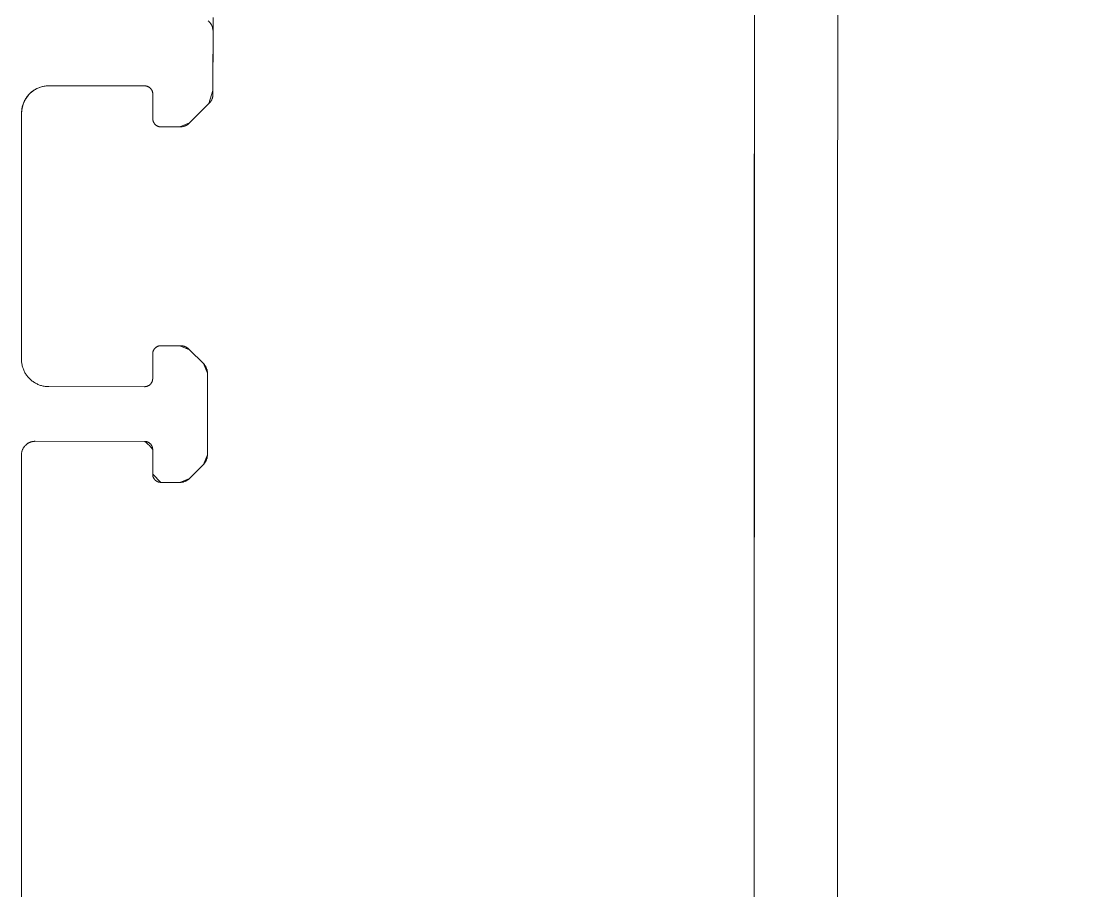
# Model space of a CAD drawing. Header units: metres. Extents: x 19 to 230, y -653 to -519.
# Drawn here: x 27.14809 to 27.18652, y -529.95641 to -529.92459 of the extents above; entities that cross this region are included whole.
import ezdxf

# ---------------------------------------------------------------- set-up
doc = ezdxf.new("R2010")
doc.units = ezdxf.units.M
doc.header["$LTSCALE"] = 0.0125
for name, color, linetype, lineweight in [('05Fenster', 171, 'Continuous', 15), ('Fenster', 65, 'Continuous', 5), ('Fenster2', 161, 'Continuous', 5), ('UProfil', 153, 'Continuous', 20)]:
    doc.layers.add(name, color=color, linetype=linetype, lineweight=lineweight)

# ---------------------------------------------------------------- blocks, each defined once
blk = doc.blocks.new('ElementFe seite')
at = {"layer": 'Fenster'}
blk.add_lwpolyline([(0, 187.7), (0, 111.7)], dxfattribs=at)
at = {"layer": 'Fenster2', "flags": 128}
for points in [[(26.8, 127.7), (26.8, 171.7)], [(26.8, 127.7), (26.8, 161.539)], [(20.146, 128.046), (20.654, 128.554)], [(20.146, 128.046), (20.654, 128.554)], [(20.654, 128.554), (21.007, 128.7)], [(20.654, 128.554), (20.666, 128.565), (20.679, 128.577), (20.692, 128.588), (20.705, 128.598), (20.719, 128.608), (20.733, 128.618), (20.747, 128.627), (20.762, 128.636), (20.777, 128.644), (20.792, 128.652), (20.808, 128.659), (20.824, 128.665), (20.84, 128.671), (20.856, 128.677), (20.872, 128.681), (20.889, 128.686), (20.905, 128.69), (20.922, 128.693), (20.939, 128.695), (20.956, 128.697), (20.973, 128.699), (20.99, 128.7), (21.007, 128.7)], [(21.007, 128.7), (21.7, 128.7)], [(21.007, 128.7), (21.7, 128.7)], [(21.7, 128.7), (22, 128.4)], [(21.7, 128.7), (21.71, 128.7), (21.72, 128.699), (21.731, 128.698), (21.741, 128.697), (21.751, 128.696), (21.761, 128.694), (21.771, 128.691), (21.781, 128.689), (21.791, 128.686), (21.8, 128.683), (21.81, 128.679), (21.82, 128.675), (21.829, 128.671), (21.838, 128.666), (21.847, 128.661), (21.856, 128.656), (21.865, 128.651), (21.873, 128.645), (21.881, 128.639), (21.889, 128.633), (21.897, 128.626), (21.905, 128.619), (21.912, 128.612), (21.919, 128.605), (21.926, 128.597), (21.933, 128.589), (21.939, 128.581), (21.945, 128.573), (21.951, 128.565), (21.956, 128.556), (21.961, 128.547), (21.966, 128.538), (21.971, 128.529), (21.975, 128.52), (21.979, 128.51), (21.983, 128.5), (21.986, 128.491), (21.989, 128.481), (21.991, 128.471), (21.994, 128.461), (21.996, 128.451), (21.997, 128.441), (21.998, 128.431), (21.999, 128.42), (22, 128.41), (22, 128.4)], [(22, 128.4), (22, 127.5)], [(22, 128.4), (22, 127.5)], [(20, 127.693), (20.146, 128.046)], [(20, 127.693), (20, 127.71), (20.001, 127.727), (20.003, 127.744), (20.005, 127.761), (20.007, 127.778), (20.01, 127.795), (20.014, 127.811), (20.019, 127.828), (20.023, 127.844), (20.029, 127.86), (20.035, 127.876), (20.041, 127.892), (20.048, 127.908), (20.056, 127.923), (20.064, 127.938), (20.073, 127.953), (20.082, 127.967), (20.092, 127.981), (20.102, 127.995), (20.112, 128.008), (20.123, 128.021), (20.135, 128.034), (20.146, 128.046)], [(20, 124.707), (20, 127.693)], [(20, 124.707), (20, 127.693)], [(26.3, 127.2), (26.317, 127.2), (26.334, 127.201), (26.351, 127.203), (26.368, 127.205), (26.385, 127.207), (26.402, 127.21), (26.418, 127.214), (26.435, 127.219), (26.451, 127.223), (26.467, 127.229), (26.483, 127.235), (26.499, 127.241), (26.515, 127.248), (26.53, 127.256), (26.545, 127.264), (26.56, 127.273), (26.574, 127.282), (26.588, 127.292), (26.602, 127.302), (26.616, 127.312), (26.629, 127.323), (26.641, 127.335), (26.654, 127.346), (26.665, 127.359), (26.677, 127.371), (26.688, 127.384), (26.698, 127.398), (26.708, 127.412), (26.718, 127.426), (26.727, 127.44), (26.736, 127.455), (26.744, 127.47), (26.752, 127.485), (26.759, 127.501), (26.765, 127.517), (26.771, 127.533), (26.777, 127.549), (26.781, 127.565), (26.786, 127.582), (26.79, 127.598), (26.793, 127.615), (26.795, 127.632), (26.797, 127.649), (26.799, 127.666), (26.8, 127.683), (26.8, 127.7)], [(26.3, 127.2), (26.317, 127.2), (26.334, 127.201), (26.351, 127.203), (26.368, 127.205), (26.385, 127.207), (26.402, 127.21), (26.418, 127.214), (26.435, 127.219), (26.451, 127.223), (26.467, 127.229), (26.483, 127.235), (26.499, 127.241), (26.515, 127.248), (26.53, 127.256), (26.545, 127.264), (26.56, 127.273), (26.574, 127.282), (26.588, 127.292), (26.602, 127.302), (26.616, 127.312), (26.629, 127.323), (26.641, 127.335), (26.654, 127.346), (26.665, 127.359), (26.677, 127.371), (26.688, 127.384), (26.698, 127.398), (26.708, 127.412), (26.718, 127.426), (26.727, 127.44), (26.736, 127.455), (26.744, 127.47), (26.752, 127.485), (26.759, 127.501), (26.765, 127.517), (26.771, 127.533), (26.777, 127.549), (26.781, 127.565), (26.786, 127.582), (26.79, 127.598), (26.793, 127.615), (26.795, 127.632), (26.797, 127.649), (26.799, 127.666), (26.8, 127.683), (26.8, 127.7)], [(22, 127.5), (22.02, 127.471), (22.041, 127.442), (22.064, 127.414), (22.087, 127.387), (22.11, 127.361), (22.135, 127.335), (22.161, 127.31), (22.187, 127.287), (22.214, 127.264), (22.242, 127.241), (22.271, 127.22), (22.3, 127.2)], [(22, 127.5), (22, 127.49), (22.001, 127.48), (22.002, 127.469), (22.003, 127.459), (22.004, 127.449), (22.006, 127.439), (22.009, 127.429), (22.011, 127.419), (22.014, 127.409), (22.017, 127.4), (22.021, 127.39), (22.025, 127.38), (22.029, 127.371), (22.034, 127.362), (22.039, 127.353), (22.044, 127.344), (22.049, 127.335), (22.055, 127.327), (22.061, 127.319), (22.067, 127.311), (22.074, 127.303), (22.081, 127.295), (22.088, 127.288), (22.095, 127.281), (22.103, 127.274), (22.111, 127.267), (22.119, 127.261), (22.127, 127.255), (22.135, 127.249), (22.144, 127.244), (22.153, 127.239), (22.162, 127.234), (22.171, 127.229), (22.18, 127.225), (22.19, 127.221), (22.2, 127.217), (22.209, 127.214), (22.219, 127.211), (22.229, 127.209), (22.239, 127.206), (22.249, 127.204), (22.259, 127.203), (22.269, 127.202), (22.28, 127.201), (22.29, 127.2), (22.3, 127.2)], [(22.3, 127.2), (26.3, 127.2)], [(22.3, 127.2), (26.3, 127.2)], [(22.3, 125.2), (22.29, 125.2), (22.28, 125.199), (22.269, 125.198), (22.259, 125.197), (22.249, 125.196), (22.239, 125.194), (22.229, 125.191), (22.219, 125.189), (22.209, 125.186), (22.2, 125.183), (22.19, 125.179), (22.18, 125.175), (22.171, 125.171), (22.162, 125.166), (22.153, 125.161), (22.144, 125.156), (22.135, 125.151), (22.127, 125.145), (22.119, 125.139), (22.111, 125.133), (22.103, 125.126), (22.095, 125.119), (22.088, 125.112), (22.081, 125.105), (22.074, 125.097), (22.067, 125.089), (22.061, 125.081), (22.055, 125.073), (22.049, 125.065), (22.044, 125.056), (22.039, 125.047), (22.034, 125.038), (22.029, 125.029), (22.025, 125.02), (22.021, 125.01), (22.017, 125), (22.014, 124.991), (22.011, 124.981), (22.009, 124.971), (22.006, 124.961), (22.004, 124.951), (22.003, 124.941), (22.002, 124.931), (22.001, 124.92), (22, 124.91), (22, 124.9)], [(22.3, 125.2), (22.29, 125.2), (22.28, 125.199), (22.269, 125.198), (22.259, 125.197), (22.249, 125.196), (22.239, 125.194), (22.229, 125.191), (22.219, 125.189), (22.209, 125.186), (22.2, 125.183), (22.19, 125.179), (22.18, 125.175), (22.171, 125.171), (22.162, 125.166), (22.153, 125.161), (22.144, 125.156), (22.135, 125.151), (22.127, 125.145), (22.119, 125.139), (22.111, 125.133), (22.103, 125.126), (22.095, 125.119), (22.088, 125.112), (22.081, 125.105), (22.074, 125.097), (22.067, 125.089), (22.061, 125.081), (22.055, 125.073), (22.049, 125.065), (22.044, 125.056), (22.039, 125.047), (22.034, 125.038), (22.029, 125.029), (22.025, 125.02), (22.021, 125.01), (22.017, 125), (22.014, 124.991), (22.011, 124.981), (22.009, 124.971), (22.006, 124.961), (22.004, 124.951), (22.003, 124.941), (22.002, 124.931), (22.001, 124.92), (22, 124.91), (22, 124.9)], [(25.8, 125.2), (22.3, 125.2)], [(25.8, 125.2), (22.3, 125.2)], [(26.8, 124.2), (26.799, 124.234), (26.798, 124.268), (26.795, 124.302), (26.791, 124.336), (26.785, 124.37), (26.779, 124.403), (26.772, 124.437), (26.763, 124.47), (26.753, 124.503), (26.742, 124.535), (26.73, 124.567), (26.717, 124.598), (26.703, 124.629), (26.688, 124.66), (26.672, 124.69), (26.654, 124.72), (26.636, 124.748), (26.617, 124.777), (26.597, 124.804), (26.576, 124.831), (26.554, 124.857), (26.531, 124.883), (26.507, 124.907), (26.483, 124.931), (26.457, 124.954), (26.431, 124.976), (26.404, 124.997), (26.377, 125.017), (26.348, 125.036), (26.32, 125.054), (26.29, 125.072), (26.26, 125.088), (26.229, 125.103), (26.198, 125.117), (26.167, 125.13), (26.135, 125.142), (26.103, 125.153), (26.07, 125.163), (26.037, 125.172), (26.003, 125.179), (25.97, 125.185), (25.936, 125.191), (25.902, 125.195), (25.868, 125.198), (25.834, 125.199), (25.8, 125.2)], [(26.8, 124.2), (26.799, 124.234), (26.798, 124.268), (26.795, 124.302), (26.791, 124.336), (26.785, 124.37), (26.779, 124.403), (26.772, 124.437), (26.763, 124.47), (26.753, 124.503), (26.742, 124.535), (26.73, 124.567), (26.717, 124.598), (26.703, 124.629), (26.688, 124.66), (26.672, 124.69), (26.654, 124.72), (26.636, 124.748), (26.617, 124.777), (26.597, 124.804), (26.576, 124.831), (26.554, 124.857), (26.531, 124.883), (26.507, 124.907), (26.483, 124.931), (26.457, 124.954), (26.431, 124.976), (26.404, 124.997), (26.377, 125.017), (26.348, 125.036), (26.32, 125.054), (26.29, 125.072), (26.26, 125.088), (26.229, 125.103), (26.198, 125.117), (26.167, 125.13), (26.135, 125.142), (26.103, 125.153), (26.07, 125.163), (26.037, 125.172), (26.003, 125.179), (25.97, 125.185), (25.936, 125.191), (25.902, 125.195), (25.868, 125.198), (25.834, 125.199), (25.8, 125.2)], [(20.146, 124.354), (20, 124.707)], [(20.146, 124.354), (20.135, 124.366), (20.123, 124.379), (20.112, 124.392), (20.102, 124.405), (20.092, 124.419), (20.082, 124.433), (20.073, 124.447), (20.064, 124.462), (20.056, 124.477), (20.048, 124.492), (20.041, 124.508), (20.035, 124.524), (20.029, 124.54), (20.023, 124.556), (20.019, 124.572), (20.014, 124.589), (20.01, 124.605), (20.007, 124.622), (20.005, 124.639), (20.003, 124.656), (20.001, 124.673), (20, 124.69), (20, 124.707)], [(22, 124.9), (22, 124)], [(22, 124.9), (22, 124)], [(20.654, 123.846), (20.146, 124.354)], [(20.654, 123.846), (20.146, 124.354)], [(26.8, 115.2), (26.8, 124.2)], [(26.8, 115.2), (26.8, 124.2)], [(21.007, 123.7), (20.654, 123.846)], [(21.007, 123.7), (20.99, 123.7), (20.973, 123.701), (20.956, 123.703), (20.939, 123.705), (20.922, 123.707), (20.905, 123.71), (20.889, 123.714), (20.872, 123.719), (20.856, 123.723), (20.84, 123.729), (20.824, 123.735), (20.808, 123.741), (20.792, 123.748), (20.777, 123.756), (20.762, 123.764), (20.747, 123.773), (20.733, 123.782), (20.719, 123.792), (20.705, 123.802), (20.692, 123.812), (20.679, 123.823), (20.666, 123.835), (20.654, 123.846)], [(22, 124), (22, 123.99), (21.999, 123.98), (21.998, 123.969), (21.997, 123.959), (21.996, 123.949), (21.994, 123.939), (21.991, 123.929), (21.989, 123.919), (21.986, 123.909), (21.983, 123.9), (21.979, 123.89), (21.975, 123.88), (21.971, 123.871), (21.966, 123.862), (21.961, 123.853), (21.956, 123.844), (21.951, 123.835), (21.945, 123.827), (21.939, 123.819), (21.933, 123.811), (21.926, 123.803), (21.919, 123.795), (21.912, 123.788), (21.905, 123.781), (21.897, 123.774), (21.889, 123.767), (21.881, 123.761), (21.873, 123.755), (21.865, 123.749), (21.856, 123.744), (21.847, 123.739), (21.838, 123.734), (21.829, 123.729), (21.82, 123.725), (21.81, 123.721), (21.8, 123.717), (21.791, 123.714), (21.781, 123.711), (21.771, 123.709), (21.761, 123.706), (21.751, 123.704), (21.741, 123.703), (21.731, 123.702), (21.72, 123.701), (21.71, 123.7), (21.7, 123.7)], [(22, 124), (22, 123.99), (21.999, 123.98), (21.998, 123.969), (21.997, 123.959), (21.996, 123.949), (21.994, 123.939), (21.991, 123.929), (21.989, 123.919), (21.986, 123.909), (21.983, 123.9), (21.979, 123.89), (21.975, 123.88), (21.971, 123.871), (21.966, 123.862), (21.961, 123.853), (21.956, 123.844), (21.951, 123.835), (21.945, 123.827), (21.939, 123.819), (21.933, 123.811), (21.926, 123.803), (21.919, 123.795), (21.912, 123.788), (21.905, 123.781), (21.897, 123.774), (21.889, 123.767), (21.881, 123.761), (21.873, 123.755), (21.865, 123.749), (21.856, 123.744), (21.847, 123.739), (21.838, 123.734), (21.829, 123.729), (21.82, 123.725), (21.81, 123.721), (21.8, 123.717), (21.791, 123.714), (21.781, 123.711), (21.771, 123.709), (21.761, 123.706), (21.751, 123.704), (21.741, 123.703), (21.731, 123.702), (21.72, 123.701), (21.71, 123.7), (21.7, 123.7)], [(21.7, 123.7), (21.007, 123.7)], [(21.7, 123.7), (21.007, 123.7)], [(20.654, 115.554), (21.007, 115.7)], [(20.654, 115.554), (20.666, 115.565), (20.679, 115.577), (20.692, 115.588), (20.705, 115.598), (20.719, 115.608), (20.733, 115.618), (20.747, 115.627), (20.762, 115.636), (20.777, 115.644), (20.792, 115.652), (20.808, 115.659), (20.824, 115.665), (20.84, 115.671), (20.856, 115.677), (20.872, 115.681), (20.889, 115.686), (20.905, 115.69), (20.922, 115.693), (20.939, 115.695), (20.956, 115.697), (20.973, 115.699), (20.99, 115.7), (21.007, 115.7)], [(21.007, 115.7), (21.7, 115.7)], [(21.007, 115.7), (21.7, 115.7)], [(21.7, 115.7), (21.71, 115.7), (21.72, 115.699), (21.731, 115.698), (21.741, 115.697), (21.751, 115.696), (21.761, 115.694), (21.771, 115.691), (21.781, 115.689), (21.791, 115.686), (21.8, 115.683), (21.81, 115.679), (21.82, 115.675), (21.829, 115.671), (21.838, 115.666), (21.847, 115.661), (21.856, 115.656), (21.865, 115.651), (21.873, 115.645), (21.881, 115.639), (21.889, 115.633), (21.897, 115.626), (21.905, 115.619), (21.912, 115.612), (21.919, 115.605), (21.926, 115.597), (21.933, 115.589), (21.939, 115.581), (21.945, 115.573), (21.951, 115.565), (21.956, 115.556), (21.961, 115.547), (21.966, 115.538), (21.971, 115.529), (21.975, 115.52), (21.979, 115.51), (21.983, 115.5), (21.986, 115.491), (21.989, 115.481), (21.991, 115.471), (21.994, 115.461), (21.996, 115.451), (21.997, 115.441), (21.998, 115.431), (21.999, 115.42), (22, 115.41), (22, 115.4)], [(21.7, 115.7), (21.71, 115.7), (21.72, 115.699), (21.731, 115.698), (21.741, 115.697), (21.751, 115.696), (21.761, 115.694), (21.771, 115.691), (21.781, 115.689), (21.791, 115.686), (21.8, 115.683), (21.81, 115.679), (21.82, 115.675), (21.829, 115.671), (21.838, 115.666), (21.847, 115.661), (21.856, 115.656), (21.865, 115.651), (21.873, 115.645), (21.881, 115.639), (21.889, 115.633), (21.897, 115.626), (21.905, 115.619), (21.912, 115.612), (21.919, 115.605), (21.926, 115.597), (21.933, 115.589), (21.939, 115.581), (21.945, 115.573), (21.951, 115.565), (21.956, 115.556), (21.961, 115.547), (21.966, 115.538), (21.971, 115.529), (21.975, 115.52), (21.979, 115.51), (21.983, 115.5), (21.986, 115.491), (21.989, 115.481), (21.991, 115.471), (21.994, 115.461), (21.996, 115.451), (21.997, 115.441), (21.998, 115.431), (21.999, 115.42), (22, 115.41), (22, 115.4)], [(19.946, 114.846), (20.654, 115.554)], [(19.946, 114.846), (20.654, 115.554)], [(22, 115.4), (22, 114.5)], [(22, 115.4), (22, 114.5)], [(25.8, 114.2), (25.834, 114.201), (25.868, 114.202), (25.902, 114.205), (25.936, 114.209), (25.97, 114.214), (26.004, 114.221), (26.037, 114.228), (26.07, 114.237), (26.103, 114.247), (26.135, 114.257), (26.167, 114.269), (26.199, 114.282), (26.23, 114.297), (26.26, 114.312), (26.29, 114.328), (26.32, 114.345), (26.349, 114.363), (26.377, 114.383), (26.405, 114.403), (26.431, 114.424), (26.458, 114.446), (26.483, 114.469), (26.507, 114.493), (26.531, 114.517), (26.554, 114.542), (26.576, 114.569), (26.597, 114.595), (26.617, 114.623), (26.637, 114.651), (26.655, 114.68), (26.672, 114.71), (26.688, 114.74), (26.703, 114.77), (26.718, 114.801), (26.731, 114.833), (26.743, 114.865), (26.753, 114.897), (26.763, 114.93), (26.772, 114.963), (26.779, 114.996), (26.786, 115.03), (26.791, 115.064), (26.795, 115.098), (26.798, 115.132), (26.799, 115.166), (26.8, 115.2)], [(26.731, 114.836), (26.783, 115.015)], [(26.783, 115.015), (26.8, 115.2)], [(19.8, 114.363), (19.946, 114.846)], [(19.8, 114.493), (19.8, 114.51), (19.801, 114.527), (19.803, 114.544), (19.805, 114.561), (19.807, 114.578), (19.81, 114.595), (19.814, 114.611), (19.819, 114.628), (19.823, 114.644), (19.829, 114.66), (19.835, 114.676), (19.841, 114.692), (19.848, 114.708), (19.856, 114.723), (19.864, 114.738), (19.873, 114.753), (19.882, 114.767), (19.892, 114.781), (19.902, 114.795), (19.912, 114.808), (19.923, 114.821), (19.935, 114.834), (19.946, 114.846)], [(26.535, 114.521), (26.648, 114.669)], [(26.648, 114.669), (26.731, 114.836)], [(19.8, 112.2), (19.8, 114.493)], [(19.8, 111.7), (19.8, 114.363)], [(22, 114.5), (22, 114.49), (22.001, 114.48), (22.002, 114.469), (22.003, 114.459), (22.004, 114.449), (22.006, 114.439), (22.009, 114.429), (22.011, 114.419), (22.014, 114.409), (22.017, 114.4), (22.021, 114.39), (22.025, 114.38), (22.029, 114.371), (22.034, 114.362), (22.039, 114.353), (22.044, 114.344), (22.049, 114.335), (22.055, 114.327), (22.061, 114.319), (22.067, 114.311), (22.074, 114.303), (22.081, 114.295), (22.088, 114.288), (22.095, 114.281), (22.103, 114.274), (22.111, 114.267), (22.119, 114.261), (22.127, 114.255), (22.135, 114.249), (22.144, 114.244), (22.153, 114.239), (22.162, 114.234), (22.171, 114.229), (22.18, 114.225), (22.19, 114.221), (22.2, 114.217), (22.209, 114.214), (22.219, 114.211), (22.229, 114.209), (22.239, 114.206), (22.249, 114.204), (22.259, 114.203), (22.269, 114.202), (22.28, 114.201), (22.29, 114.2), (22.3, 114.2)], [(22, 114.5), (22, 114.49), (22.001, 114.48), (22.002, 114.469), (22.003, 114.459), (22.004, 114.449), (22.006, 114.439), (22.009, 114.429), (22.011, 114.419), (22.014, 114.409), (22.017, 114.4), (22.021, 114.39), (22.025, 114.38), (22.029, 114.371), (22.034, 114.362), (22.039, 114.353), (22.044, 114.344), (22.049, 114.335), (22.055, 114.327), (22.061, 114.319), (22.067, 114.311), (22.074, 114.303), (22.081, 114.295), (22.088, 114.288), (22.095, 114.281), (22.103, 114.274), (22.111, 114.267), (22.119, 114.261), (22.127, 114.255), (22.135, 114.249), (22.144, 114.244), (22.153, 114.239), (22.162, 114.234), (22.171, 114.229), (22.18, 114.225), (22.19, 114.221), (22.2, 114.217), (22.209, 114.214), (22.219, 114.211), (22.229, 114.209), (22.239, 114.206), (22.249, 114.204), (22.259, 114.203), (22.269, 114.202), (22.28, 114.201), (22.29, 114.2), (22.3, 114.2)], [(22.3, 114.2), (25.8, 114.2)], [(22.3, 114.2), (25.8, 114.2)], [(25.8, 114.2), (25.835, 114.201), (25.869, 114.202), (25.904, 114.205), (25.938, 114.21), (25.973, 114.215), (26.007, 114.222), (26.04, 114.229), (26.074, 114.238), (26.107, 114.248), (26.14, 114.26), (26.172, 114.272), (26.204, 114.285), (26.236, 114.3)], [(26.236, 114.3), (26.396, 114.397)], [(26.396, 114.397), (26.535, 114.521)], [(19.971, 111.823), (19.959, 111.835), (19.946, 111.846), (19.935, 111.859), (19.923, 111.871), (19.912, 111.884), (19.902, 111.898), (19.892, 111.912), (19.882, 111.926), (19.873, 111.94), (19.864, 111.955), (19.856, 111.97), (19.848, 111.985), (19.841, 112.001), (19.835, 112.017), (19.829, 112.033), (19.823, 112.049), (19.819, 112.065), (19.814, 112.082), (19.81, 112.098), (19.807, 112.115), (19.805, 112.132), (19.803, 112.149), (19.801, 112.166), (19.8, 112.183), (19.8, 112.2)]]:
    blk.add_lwpolyline(points, dxfattribs=at)
at = {"layer": 'UProfil'}
blk.add_lwpolyline([(-80.042, 200), (-80.042, 196.968), (-3.042, 196.968), (-3.042, 3.034), (-80.042, 3.034), (-80.042, 0), (0, 0), (0, 200)], close=True, dxfattribs=at)

msp = doc.modelspace()

# ---------------------------------------------------------------- block references
at = {"layer": '05Fenster', "xscale": 0.001, "yscale": 0.001, "zscale": 0.001, "rotation": 179.98}
msp.add_blockref('ElementFe seite', (27.174949, -529.812774), dxfattribs=at)

doc.saveas('drawing.dxf')
